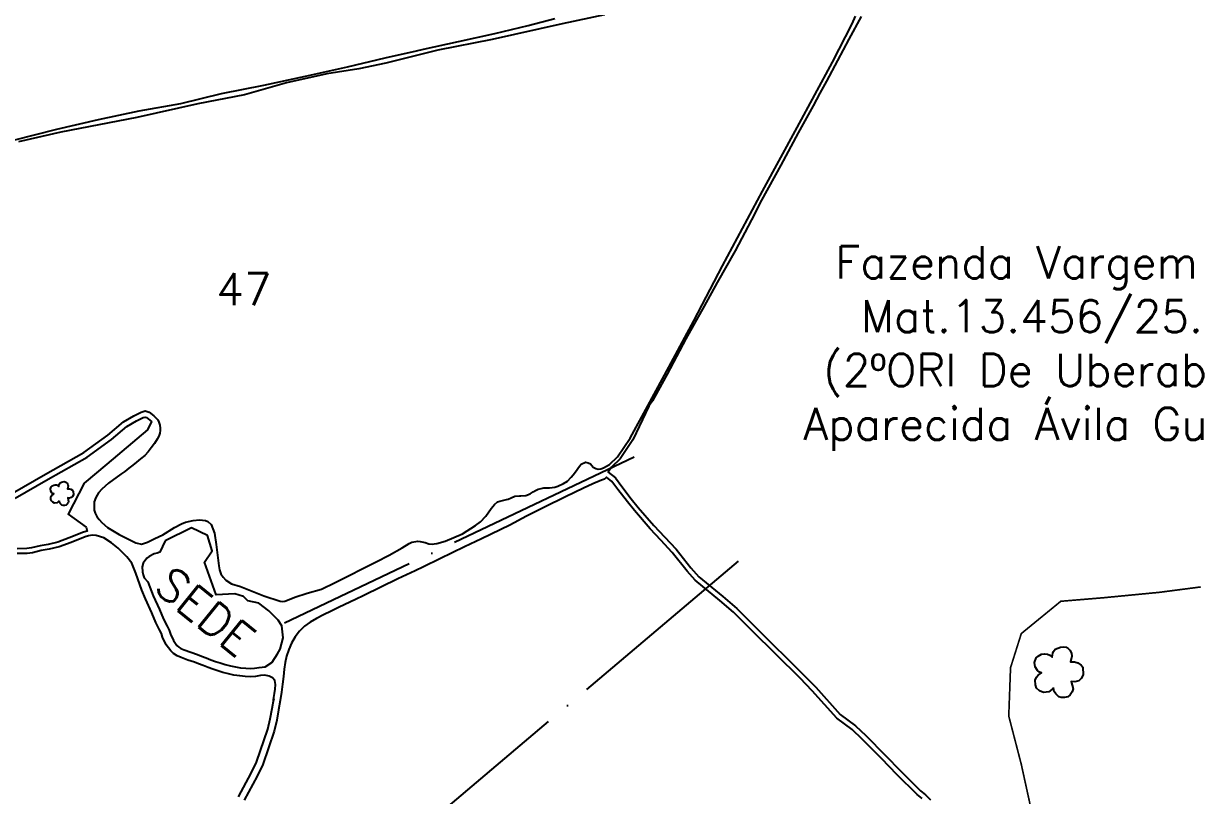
# Model space of a CAD drawing. Extents: x 745198 to 748348, y 7820251 to 7824706.
# Drawn here: x 746926 to 747634, y 7822754 to 7823220 of the extents above; entities that cross this region are included whole.
import ezdxf

# ---------------------------------------------------------------- set-up
doc = ezdxf.new("R2010")
doc.units = 0
doc.header["$MEASUREMENT"] = 0
doc.linetypes.add('ACAD_ISO04W100', pattern=[30, 24, -3, 0, -3])
doc.linetypes.add('CONTINUO', pattern=[0])
for name, color, linetype in [('0114000438', 1, 'Continuous'), ('0114000438032', 5, 'Continuous'), ('0114000438033', 5, 'Continuous'), ('0114000438047', 5, 'Continuous'), ('CORREGO', 174, 'Continuous'), ('RESERVA', 3, 'Continuous'), ('SEDE', 7, 'Continuous'), ('SIMBOLO ARVORE', 118, 'Continuous'), ('TEXTO CONFRONTANTES', 7, 'Continuous'), ('TEXTO_NUN_TAL', 7, 'Continuous')]:
    doc.layers.add(name, color=color, linetype=linetype)
doc.layers.add('REDE_DE_LUZ', color=6, linetype='Continuous', lineweight=90)
doc.layers.add('TEXTO_DIVERSOS', color=7, linetype='Continuous', lineweight=5)
doc.styles.add('SIMPLEX', font='simplex', dxfattribs={"height": 0.2})

msp = doc.modelspace()

# ---------------------------------------------------------------- linework, layer by layer
at = {"layer": '0114000438'}
for points in [[(746919.84, 7823149.82), (746946.11, 7823156.43), (746971.21, 7823162.35), (746995.71, 7823167.49), (747020.95, 7823172), (747045.35, 7823177.9), (747071.02, 7823183.04), (747096.22, 7823188.47), (747121.53, 7823194.18), (747144.12, 7823199.54), (747163.19, 7823203.75), (747167.36, 7823204.67), (747188.44, 7823209.32), (747210.47, 7823214.24), (747230.48, 7823219.11), (747246.58, 7823223.18)], [(747431.4, 7823224.45), (747424.14, 7823210.85), (747417.19, 7823197.81), (747410.56, 7823185.52), (747406.6, 7823178.18), (747402.45, 7823170.49), (747393.54, 7823154.15), (747383.04, 7823134.8), (747371.39, 7823113.65), (747365.4, 7823101.73), (747355.39, 7823083.09), (747344.65, 7823063.92), (747336.79, 7823049.56), (747325.74, 7823029.93), (747314.4, 7823008.53), (747305.47, 7822992.51), (747303.38, 7822989.16), (747293.77, 7822968.92), (747286.01, 7822957.37), (747280.88, 7822952.3), (747278.71, 7822949.43), (747283.19, 7822945.94), (747287.09, 7822940.73), (747292.78, 7822933.36), (747296.98, 7822928.08), (747306.46, 7822917.16), (747312.84, 7822910.41), (747319.76, 7822902.89), (747328.7, 7822891.55), (747333.43, 7822886.24), (747348.06, 7822874.25), (747356.44, 7822867.08), (747367.84, 7822855.65), (747396.71, 7822827.05), (747404.13, 7822819.48), (747418.81, 7822803.08), (747428.04, 7822796.25), (747434.26, 7822790.35), (747446.18, 7822778.3), (747455.14, 7822768.98), (747467.4, 7822756.98), (747470.37, 7822754.48), (747473.35, 7822751.56)]]:
    msp.add_lwpolyline(points, dxfattribs=at)
at = {"layer": '0114000438032'}
msp.add_lwpolyline([(747055.64, 7822753.42), (747063.4, 7822767.73), (747066.61, 7822774.35), (747073.45, 7822794.13), (747074.86, 7822800.49), (747075.94, 7822806.59), (747076.92, 7822812.21), (747076.76, 7822811.63), (747076.81, 7822811.87), (747077.07, 7822813.24), (747077.51, 7822815.67), (747077.9, 7822818.39), (747078.11, 7822821.25), (747077.55, 7822823.54), (747076.12, 7822825.26), (747074.15, 7822826.28), (747071.61, 7822826.8), (747068.92, 7822826.55), (747066, 7822826.03), (747062.94, 7822825.83), (747059.74, 7822826.03), (747056.41, 7822826.32), (747052.95, 7822826.84), (747049.62, 7822827.61), (747046.32, 7822828.49), (747043.17, 7822829.38), (747040.2, 7822830.36), (747037.29, 7822831.46), (747034.36, 7822832.61), (747031.52, 7822833.63), (747029.13, 7822834.62), (747025.16, 7822835.93), (747021.06, 7822837.52), (747018.72, 7822838.4), (747016.53, 7822839.78), (747014.82, 7822841.39), (747012.07, 7822845.13), (747012.07, 7822845.13), (747009.92, 7822849.68), (747009.14, 7822852), (747008.1, 7822854.22), (747005.84, 7822858.54), (747003.39, 7822864.52), (746999.57, 7822872.79), (746997.44, 7822878.11), (746996.22, 7822881.53), (746993.81, 7822888.45), (746991.25, 7822894.41), (746988.21, 7822898.31), (746982.98, 7822903.54), (746979.06, 7822906.79), (746974.39, 7822909.78), (746969.73, 7822911.18), (746967.42, 7822911.31), (746965.24, 7822910.91), (746963.06, 7822910.29), (746954.63, 7822906.9), (746947.5, 7822904.24), (746941.37, 7822902.85), (746936.69, 7822902.05), (746931.39, 7822900.65), (746928.07, 7822900.27), (746922.16, 7822900.17)], dxfattribs=at)
at = {"layer": '0114000438033'}
msp.add_lwpolyline([(747468.35, 7822752.26), (747465.38, 7822754.76), (747453.01, 7822766.87), (747444.03, 7822776.21), (747432.16, 7822788.2), (747426.11, 7822793.95), (747416.78, 7822800.85), (747401.94, 7822817.43), (747394.58, 7822824.94), (747365.72, 7822853.52), (747354.4, 7822864.88), (747346.13, 7822871.95), (747331.35, 7822884.07), (747326.4, 7822889.62), (747317.47, 7822900.94), (747310.64, 7822908.36), (747304.24, 7822915.14), (747294.68, 7822926.16), (747290.42, 7822931.51), (747284.71, 7822938.92), (747281.03, 7822943.82), (747277.89, 7822946.26), (747276.56, 7822945.2), (747274.7, 7822944.54), (747269.54, 7822942.24), (747263.88, 7822939.62), (747253.14, 7822934.46), (747240.33, 7822928.28), (747229.44, 7822922.7), (747219.44, 7822917.34), (747202.42, 7822909.08), (747192.1, 7822904.32), (747177.26, 7822897.07), (747167.33, 7822892.25), (747162.37, 7822889.86), (747151.8, 7822885.02), (747141.55, 7822879.91), (747131.3, 7822874.92), (747126.24, 7822872.53), (747116.41, 7822867.85), (747111.56, 7822865.5), (747107, 7822863.19), (747102.71, 7822861.01), (747098.87, 7822858.83), (747095.52, 7822856.38), (747092.5, 7822853.38), (747089.93, 7822849.86), (747087.77, 7822846.08), (747086.02, 7822842.24), (747084.73, 7822838.36), (747083.87, 7822834.39), (747083.32, 7822830.35), (747082.81, 7822825.97), (747082.23, 7822821.35), (747081.56, 7822816.61), (747080.86, 7822811.52), (747079.88, 7822805.9), (747078.78, 7822799.71), (747077.31, 7822793.04), (747070.31, 7822772.82), (747066.96, 7822765.91), (747059.1, 7822751.4)], dxfattribs=at)
at = {"layer": '0114000438047', "color": 5}
for points in [[(746919.39, 7822936.76), (746939.19, 7822948.2), (746962.4, 7822961.29), (746976.83, 7822971.75), (746986.19, 7822979.82), (746992.49, 7822983.46), (746996.91, 7822985.57), (746999.28, 7822986.3), (747001.77, 7822985.58), (747004.57, 7822983.34), (747005.94, 7822982.06), (747006.92, 7822980.92), (747007.67, 7822979.53), (747008.21, 7822977.74), (747008.46, 7822975.88), (747008.39, 7822974.42), (747008.16, 7822972.87), (747007.63, 7822971.09), (747006.62, 7822969.19), (747004.99, 7822966.67), (747003, 7822963.99), (747001.1, 7822961.67), (746999.07, 7822959.49), (746996.64, 7822957.32), (746994.23, 7822955.35), (746991.98, 7822953.62), (746989.58, 7822951.73), (746987.03, 7822949.81), (746984.72, 7822948.09), (746977.14, 7822942.81), (746973.14, 7822939.12), (746971.27, 7822936.82), (746969.54, 7822934.14), (746968.56, 7822931.37), (746968.51, 7822926.5), (746969.13, 7822924.54), (746970.21, 7822922.61), (746971.59, 7822920.77), (746973.17, 7822919.06), (746976.55, 7822915.96), (746983.76, 7822911.82), (746993.73, 7822906.66), (746997.11, 7822905.97), (747000.84, 7822907.05), (747005.14, 7822909.29), (747009.95, 7822911.54), (747017.09, 7822916), (747021.22, 7822918.22), (747023.61, 7822919.2), (747028.3, 7822920.26), (747032.23, 7822920.51), (747035.84, 7822920.12), (747037.27, 7822919.48), (747039.19, 7822917.85), (747041.23, 7822912.53), (747042.28, 7822905.67), (747043.74, 7822892.72), (747044.22, 7822890.48), (747045.05, 7822888.07), (747046.35, 7822885.87), (747047.99, 7822884.15), (747051.55, 7822882.02), (747056.99, 7822880.24), (747071.04, 7822874.64), (747080.79, 7822871.4), (747082.24, 7822871.32), (747083.65, 7822871.5), (747086.28, 7822872.5), (747089.75, 7822873.91), (747097.12, 7822876.23), (747105.81, 7822878.76), (747114.13, 7822882.77), (747138.85, 7822895.29), (747146.71, 7822899.22), (747154.51, 7822903.61), (747158.7, 7822906.31), (747160.26, 7822907.01), (747163.87, 7822907.67), (747165.42, 7822907.52), (747168.27, 7822906.8), (747170.59, 7822906.13), (747172.6, 7822905.94), (747173.85, 7822906.06), (747175.42, 7822906.23), (747180.47, 7822907.74), (747190.86, 7822912.11), (747198.78, 7822917.11), (747201.72, 7822919.38), (747204.98, 7822922.74), (747208.24, 7822927.34), (747210.29, 7822929.88), (747212.02, 7822931.35), (747213.46, 7822931.91), (747217.5, 7822932.78), (747218.42, 7822933.03), (747220.22, 7822933.92), (747222.56, 7822934.79), (747225.24, 7822935.1), (747226.1, 7822935.06), (747229.13, 7822935.35), (747231.63, 7822936.31), (747233.57, 7822937.47), (747234.94, 7822938.29), (747236.61, 7822939.05), (747238.27, 7822939.57), (747239.93, 7822939.85), (747243.37, 7822939.92), (747245.03, 7822940.06), (747246.59, 7822940.26), (747248.36, 7822940.88), (747251.83, 7822942.48), (747254.26, 7822944.01), (747256.45, 7822946.41), (747257.59, 7822947.73), (747259.59, 7822950.32), (747260.55, 7822951.67), (747261.54, 7822952.91), (747262.5, 7822954.2), (747265.04, 7822955.48), (747266.81, 7822955.09), (747268.06, 7822954.31), (747269.78, 7822952.31), (747271.27, 7822951.49), (747272.67, 7822951.2), (747274.3, 7822951.29), (747276, 7822951.88), (747279.67, 7822953.92), (747284.46, 7822958.65), (747292.06, 7822969.96), (747302.68, 7822989.35), (747315.37, 7823012.7), (747330.48, 7823040.8), (747347.72, 7823073.91), (747371.95, 7823119.07), (747392.84, 7823157.48), (747414.2, 7823196.9), (747426, 7823219.98), (747428.02, 7823224.63)], [(747276.54, 7823225.49), (747251, 7823219.99), (747208.73, 7823210.66), (747176.08, 7823204.07), (747144.69, 7823196.31), (747128.29, 7823192.82), (747108.92, 7823189.94), (747084.72, 7823184.42), (747059.32, 7823177.24), (747031.06, 7823171.79), (746994.43, 7823163.51), (746948.42, 7823154.72), (746922.96, 7823148.85)]]:
    msp.add_lwpolyline(points, dxfattribs=at)
at = {"layer": 'CORREGO', "const_width": 1}
msp.add_lwpolyline([(747535.73, 7822738.25), (747528.15, 7822772.89), (747520.57, 7822802.12), (747521.65, 7822831.35), (747528.15, 7822851.92), (747551.98, 7822871.41), (747577.98, 7822873.57), (747611.56, 7822876.82), (747636.48, 7822880.07)], dxfattribs=at)
at = {"layer": 'REDE_DE_LUZ', "color": 6, "linetype": 'ACAD_ISO04W100', "lineweight": -3, "ltscale": 5}
msp.add_line((747294.41, 7822958.32, 1281.3), (747083.4, 7822858.25, 1286.75), dxfattribs=at)
at = {"layer": 'REDE_DE_LUZ', "color": 6, "linetype": 'ACAD_ISO04W100', "lineweight": -3, "ltscale": 5, "elevation": 665.59, "flags": 128}
msp.add_lwpolyline([(747357.33, 7822895.62), (746570.26, 7822231.12), (746245.68, 7821809.95), (746245.68, 7821809.95)], dxfattribs=at)
at = {"layer": 'RESERVA'}
msp.add_lwpolyline([(746920.86, 7822933.57), (746940.92, 7822945.16), (746964.3, 7822958.34), (746979, 7822969), (746988.22, 7822976.95), (746994.12, 7822980.36), (746998.19, 7822982.3), (746999.31, 7822982.64), (747000.13, 7822982.41), (747002.28, 7822980.69), (747003.15, 7822979.88), (747000.77, 7822974.94), (746976.17, 7822954.2), (746962.45, 7822942.63), (746952.81, 7822924.06), (746963.78, 7822916.21), (746964.37, 7822913.78), (746962.09, 7822913.14), (746953.55, 7822909.7), (746946.64, 7822907.12), (746940.78, 7822905.79), (746936.06, 7822904.98), (746930.83, 7822903.61), (746927.87, 7822903.27), (746922.1, 7822903.17)], dxfattribs=at).dxf.unprotected_set("ltscale", 0)
at = {"layer": 'SEDE', "linetype": 'Continuous'}
msp.add_lwpolyline([(747011.42, 7822907.91), (747008.3, 7822901.07), (747006.59, 7822900.52), (747004.86, 7822900.05), (747001.68, 7822898.54), (747000.32, 7822897.41), (746998.23, 7822894.38), (746997.57, 7822892.29), (746997.66, 7822889.13), (746998.12, 7822887.47), (746998.66, 7822885.57), (747000.93, 7822883.19), (747002.11, 7822879.89), (747004.17, 7822874.77), (747007.97, 7822866.52), (747010.38, 7822860.65), (747012.58, 7822856.44), (747013.78, 7822853.87), (747014.57, 7822851.55), (747016.39, 7822847.7), (747018.57, 7822844.72), (747019.61, 7822843.75), (747020.95, 7822842.9), (747022.85, 7822842.19), (747026.84, 7822840.64), (747030.87, 7822839.31), (747033.32, 7822838.29), (747036.12, 7822837.29), (747039.09, 7822836.12), (747041.86, 7822835.08), (747044.63, 7822834.17), (747047.65, 7822833.31), (747050.83, 7822832.46), (747053.88, 7822831.76), (747057, 7822831.29), (747060.11, 7822831.02), (747062.93, 7822830.84), (747065.39, 7822831), (747068.25, 7822831.51), (747071.88, 7822831.85), (747075.9, 7822834.51), (747076.03, 7822834.66), (747079.32, 7822839.59), (747080.86, 7822842.5), (747082.75, 7822849.26), (747082.75, 7822849.26), (747081.8, 7822856.5), (747079.71, 7822859.98), (747074.01, 7822865.71), (747074.01, 7822865.71), (747068.03, 7822870.25), (747061.41, 7822871.74), (747058.79, 7822874.38), (747053.56, 7822875.88), (747042.21, 7822875.27), (747035.19, 7822895), (747039.88, 7822901.88), (747036.9, 7822911.16), (747027.27, 7822915.79)], close=True, dxfattribs=at)
at = {"layer": 'SIMBOLO ARVORE', "linetype": 'CONTINUO'}
for points in [[(746947.56, 7822931.97, 0), (746946.31, 7822930.92, 0), (746944.73, 7822930.74, 0), (746943.6, 7822931.18, 0), (746942.8, 7822931.96, 0), (746942.47, 7822932.86, 0), (746942.38, 7822934.19, 0), (746942.81, 7822935.03, 0), (746943.27, 7822935.66, 0), (746944.18, 7822936.27, 0), (746943.6, 7822936.46, 0), (746943.03, 7822936.93, 0), (746942.35, 7822937.99, 0), (746942.23, 7822939.25, 0), (746942.72, 7822940.57, 0), (746943.23, 7822941.04, 0), (746944.16, 7822941.61, 0), (746945.13, 7822941.74, 0), (746945.92, 7822941.63, 0), (746946.53, 7822941.34, 0), (746947.21, 7822940.74, 0), (746947.41, 7822941.89, 0), (746947.58, 7822942.35, 0), (746948.09, 7822942.99, 0), (746948.84, 7822943.27, 0), (746949.58, 7822943.59, 0), (746950.4, 7822943.67, 0), (746951.18, 7822943.56, 0), (746951.82, 7822943.22, 0), (746952.29, 7822942.71, 0), (746952.7, 7822941.9, 0), (746952.86, 7822940.99, 0), (746952.49, 7822939.38, 0), (746953.62, 7822939.39, 0), (746954.56, 7822939.17, 0), (746955.44, 7822938.47, 0), (746955.93, 7822937.91, 0), (746956.06, 7822935.69, 0), (746955.52, 7822934.69, 0), (746954.79, 7822934.03, 0), (746953.65, 7822933.72, 0), (746952.65, 7822933.81, 0), (746953.18, 7822931.73, 0), (746952.94, 7822930.85, 0), (746952.34, 7822930, 0), (746951.68, 7822929.48, 0), (746950.74, 7822929.25, 0), (746949.81, 7822929.3, 0), (746949.11, 7822929.5, 0), (746948.31, 7822930.29, 0), (746947.76, 7822931, 0), (746947.6, 7822932.07, 0)], [(747547.48, 7822819.04, 0), (747544.84, 7822816.82, 0), (747541.48, 7822816.43, 0), (747539.08, 7822817.36, 0), (747537.39, 7822819.03, 0), (747536.69, 7822820.94, 0), (747536.5, 7822823.77, 0), (747537.41, 7822825.55, 0), (747538.38, 7822826.87, 0), (747540.31, 7822828.18, 0), (747539.08, 7822828.57, 0), (747537.87, 7822829.57, 0), (747536.44, 7822831.82, 0), (747536.18, 7822834.5, 0), (747537.21, 7822837.28, 0), (747538.29, 7822838.28, 0), (747540.27, 7822839.49, 0), (747542.34, 7822839.77, 0), (747543.99, 7822839.53, 0), (747545.3, 7822838.93, 0), (747546.74, 7822837.64, 0), (747547.17, 7822840.09, 0), (747547.53, 7822841.07, 0), (747548.6, 7822842.43, 0), (747550.2, 7822843.01, 0), (747551.76, 7822843.7, 0), (747553.51, 7822843.86, 0), (747555.16, 7822843.63, 0), (747556.51, 7822842.92, 0), (747557.51, 7822841.84, 0), (747558.39, 7822840.11, 0), (747558.73, 7822838.18, 0), (747557.93, 7822834.76, 0), (747560.33, 7822834.8, 0), (747562.32, 7822834.32, 0), (747564.19, 7822832.84, 0), (747565.23, 7822831.65, 0), (747565.51, 7822826.93, 0), (747564.35, 7822824.82, 0), (747562.82, 7822823.41, 0), (747560.4, 7822822.77, 0), (747558.28, 7822822.96, 0), (747559.41, 7822818.55, 0), (747558.89, 7822816.67, 0), (747557.62, 7822814.88, 0), (747556.22, 7822813.76, 0), (747554.22, 7822813.27, 0), (747552.25, 7822813.39, 0), (747550.77, 7822813.81, 0), (747549.07, 7822815.48, 0), (747547.91, 7822816.99, 0), (747547.56, 7822819.27, 0)]]:
    msp.add_polyline3d(points, dxfattribs=at)

# ---------------------------------------------------------------- texts
at = {"layer": 'TEXTO CONFRONTANTES', "linetype": 'Continuous', "insert": (747559.61, 7823024.05), "char_height": 19.5, "width": 753.9959, "attachment_point": 5, "style": 'SIMPLEX'}
msp.add_mtext('Fazenda Vargem Rica^JMat.13.456/25.030^J (2ºORI De Uberaba/MG)\\PAparecida Ávila Guarnieri', dxfattribs=at)
at = {"layer": 'TEXTO_DIVERSOS', "linetype": 'Continuous', "insert": (747035.58, 7822865.16), "char_height": 19.5, "width": 61.1124, "attachment_point": 5, "rotation": 321.03476, "style": 'SIMPLEX'}
msp.add_mtext('SEDE', dxfattribs=at)
at = {"layer": 'TEXTO_NUN_TAL', "linetype": 'Continuous', "style": 'SIMPLEX'}
msp.add_text('47', height=19.5, dxfattribs=at).set_placement((747042.28, 7823050.1, 665.59))

doc.saveas('drawing.dxf')
